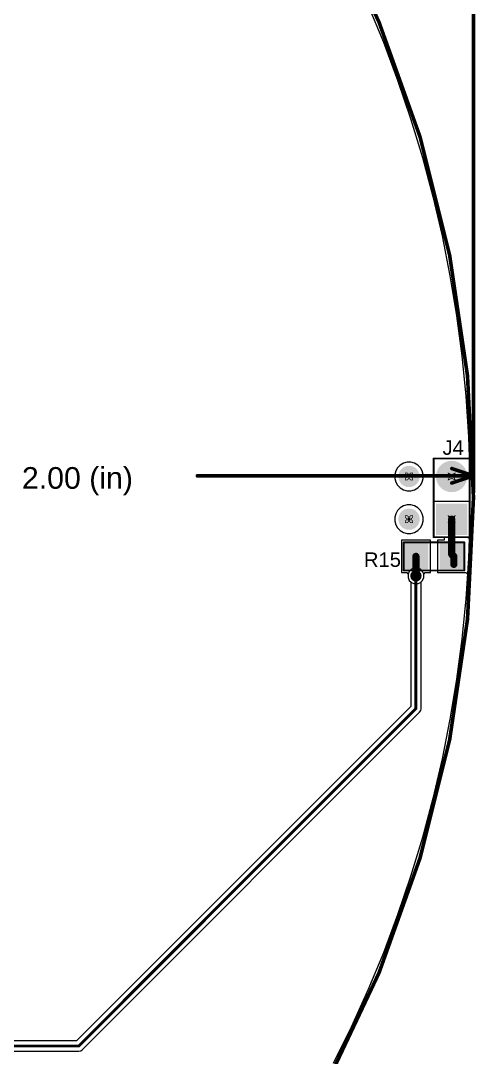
# Model space of a CAD drawing. Header units: inches. Extents: x -89 to 427, y -87 to 99.
# Drawn here: x 55.5 to 87.4, y -39.4 to 33.5 of the extents above; entities that cross this region are included whole.
import ezdxf

# ---------------------------------------------------------------- set-up
doc = ezdxf.new("R2010")
doc.units = ezdxf.units.IN
for name, color, linetype in [('Board_Outline', 56, 'Continuous'), ('Bottom Layer', 5, 'Continuous'), ('Bottom Solder', 6, 'Continuous'), ('Dimension', 6, 'Continuous'), ('Drill Drawing', 1, 'Continuous'), ('Multi-Layer', 9, 'Continuous'), ('Pad Holes', 156, 'Continuous'), ('Top Layer', 1, 'Continuous'), ('Top Overlay', 2, 'Continuous'), ('Top Paste', 8, 'Continuous'), ('Top Solder', 216, 'Continuous'), ('Via Holes', 16, 'Continuous')]:
    doc.layers.add(name, color=color, linetype=linetype)
doc.styles.add('Arial', font='', dxfattribs={"height": 0.2})
doc.styles.get('Arial').set_extended_font_data('Arial')

msp = doc.modelspace()

# ---------------------------------------------------------------- hatches: boundary and pattern name
at = {"layer": 'Bottom Layer'}
h = msp.add_hatch(color=5, dxfattribs=at)
edge = h.paths.add_edge_path()
edge.add_arc((85.776, 1.475), 1, 0, 360)
h = msp.add_hatch(color=5, dxfattribs=at)
edge = h.paths.add_edge_path()
edge.add_arc((85.776, 1.475), 1, 0, 360)
msp.add_hatch(color=5, dxfattribs=at).paths.add_polyline_path([(84.776, -2.525), (84.776, -0.525), (86.776, -0.525), (86.776, -2.525)])
msp.add_hatch(color=5, dxfattribs=at).paths.add_polyline_path([(84.776, -2.525), (84.776, -0.525), (86.776, -0.525), (86.776, -2.525)])
h = msp.add_hatch(color=5, dxfattribs=at)
edge = h.paths.add_edge_path()
edge.add_arc((83.261, -5.512), 0.3, 0, 360)
at = {"layer": 'Bottom Solder'}
h = msp.add_hatch(color=6, dxfattribs=at)
edge = h.paths.add_edge_path()
edge.add_arc((85.776, 1.475), 1.102, 0, 360)
h = msp.add_hatch(color=6, dxfattribs=at)
edge = h.paths.add_edge_path()
edge.add_arc((85.776, 1.475), 1.102, 0, 360)
h = msp.add_hatch(color=6, dxfattribs=at)
edge = h.paths.add_edge_path()
edge.add_arc((82.776, 1.475), 0.102, 0, 360)
for points in [[(84.674, -2.627), (84.674, -0.424), (86.877, -0.424), (86.877, -2.627)], [(84.674, -2.627), (84.674, -0.424), (86.877, -0.424), (86.877, -2.627)], [(82.674, -1.627), (82.674, -1.424), (82.877, -1.424), (82.877, -1.627)]]:
    msp.add_hatch(color=6, dxfattribs=at).paths.add_polyline_path(points)
h = msp.add_hatch(color=6, dxfattribs=at)
edge = h.paths.add_edge_path()
edge.add_arc((83.261, -5.512), 0.402, 0, 360)
at = {"layer": 'Multi-Layer'}
h = msp.add_hatch(color=9, dxfattribs=at)
edge = h.paths.add_edge_path()
edge.add_arc((85.776, 1.475), 1, 0, 360)
h = msp.add_hatch(color=9, dxfattribs=at)
edge = h.paths.add_edge_path()
edge.add_arc((85.776, 1.475), 1, 0, 360)
msp.add_hatch(color=9, dxfattribs=at).paths.add_polyline_path([(84.776, -2.525), (84.776, -0.525), (86.776, -0.525), (86.776, -2.525)])
msp.add_hatch(color=9, dxfattribs=at).paths.add_polyline_path([(84.776, -2.525), (84.776, -0.525), (86.776, -0.525), (86.776, -2.525)])
at = {"layer": 'Pad Holes'}
h = msp.add_hatch(color=7, dxfattribs=at)
edge = h.paths.add_edge_path()
edge.add_arc((82.776, 1.475), 0.75, 0, 360)
h = msp.add_hatch(color=7, dxfattribs=at)
edge = h.paths.add_edge_path()
edge.add_arc((85.776, 1.475), 0.6, 0, 360)
h = msp.add_hatch(color=7, dxfattribs=at)
edge = h.paths.add_edge_path()
edge.add_arc((85.776, 1.475), 0.6, 0, 360)
h = msp.add_hatch(color=7, dxfattribs=at)
edge = h.paths.add_edge_path()
edge.add_arc((82.776, -1.525), 0.75, 0, 360)
h = msp.add_hatch(color=7, dxfattribs=at)
edge = h.paths.add_edge_path()
edge.add_arc((85.776, -1.525), 0.6, 0, 360)
h = msp.add_hatch(color=7, dxfattribs=at)
edge = h.paths.add_edge_path()
edge.add_arc((85.776, -1.525), 0.6, 0, 360)
at = {"layer": 'Top Layer'}
h = msp.add_hatch(color=1, dxfattribs=at)
edge = h.paths.add_edge_path()
edge.add_arc((85.776, 1.475), 1, 0, 360)
h = msp.add_hatch(color=1, dxfattribs=at)
edge = h.paths.add_edge_path()
edge.add_arc((85.776, 1.475), 1, 0, 360)
for points in [[(84.776, -2.525), (84.776, -0.525), (86.776, -0.525), (86.776, -2.525)], [(84.776, -2.525), (84.776, -0.525), (86.776, -0.525), (86.776, -2.525)], [(84.023, -5.029), (82.499, -5.029), (82.499, -3.251), (84.023, -3.251)], [(86.563, -5.029), (85.039, -5.029), (85.039, -3.251), (86.563, -3.251)]]:
    msp.add_hatch(color=1, dxfattribs=at).paths.add_polyline_path(points)
h = msp.add_hatch(color=1, dxfattribs=at)
edge = h.paths.add_edge_path()
edge.add_arc((83.261, -5.512), 0.3, 0, 360)
at = {"layer": 'Top Paste'}
for points in [[(84.023, -5.029), (82.499, -5.029), (82.499, -3.251), (84.023, -3.251)], [(86.563, -5.029), (85.039, -5.029), (85.039, -3.251), (86.563, -3.251)]]:
    msp.add_hatch(color=8, dxfattribs=at).paths.add_polyline_path(points)
at = {"layer": 'Top Solder'}
h = msp.add_hatch(color=216, dxfattribs=at)
edge = h.paths.add_edge_path()
edge.add_arc((85.776, 1.475), 1.102, 0, 360)
h = msp.add_hatch(color=216, dxfattribs=at)
edge = h.paths.add_edge_path()
edge.add_arc((85.776, 1.475), 1.102, 0, 360)
h = msp.add_hatch(color=216, dxfattribs=at)
edge = h.paths.add_edge_path()
edge.add_arc((82.776, 1.475), 0.102, 0, 360)
for points in [[(84.674, -2.627), (84.674, -0.424), (86.877, -0.424), (86.877, -2.627)], [(84.674, -2.627), (84.674, -0.424), (86.877, -0.424), (86.877, -2.627)], [(82.674, -1.627), (82.674, -1.424), (82.877, -1.424), (82.877, -1.627)], [(84.125, -5.131), (82.398, -5.131), (82.398, -3.15), (84.125, -3.15)], [(86.665, -5.131), (84.938, -5.131), (84.938, -3.15), (86.665, -3.15)]]:
    msp.add_hatch(color=216, dxfattribs=at).paths.add_polyline_path(points)
h = msp.add_hatch(color=216, dxfattribs=at)
edge = h.paths.add_edge_path()
edge.add_arc((83.261, -5.512), 0.402, 0, 360)
at = {"layer": 'Via Holes'}
h = msp.add_hatch(color=7, dxfattribs=at)
edge = h.paths.add_edge_path()
edge.add_arc((83.261, -5.512), 0.15, 0, 360)

# ---------------------------------------------------------------- linework, layer by layer
at = {"layer": 'Board_Outline'}
for points in [[(87.312, 0, 0.254, 0.254, 1), (-87.312, 0, 0.254, 0.254, 1)], [(87.249, 0, 0.127, 0.127, 1), (87.376, 0, 0.127, 0.127, 1)]]:
    msp.add_lwpolyline(points, format="xyseb", close=True, dxfattribs=at)
at = {"layer": 'Bottom Layer'}
for p, q in [((79.882, 34.63), (80.972, 31.998)), ((80.972, 31.998), (81.976, 29.331)), ((81.976, 29.331), (82.892, 26.634)), ((82.892, 26.634), (83.719, 23.907)), ((83.719, 23.907), (84.456, 21.155)), ((84.456, 21.155), (85.103, 18.381)), ((85.103, 18.381), (85.659, 15.586)), ((85.659, 15.586), (86.123, 12.775)), ((86.123, 12.775), (86.495, 9.95)), ((86.495, 9.95), (86.774, 7.115)), ((86.774, 7.115), (86.96, 4.272)), ((86.96, 4.272), (87.054, 1.425)), ((82.159, 2.278), (81.972, 2.091)), ((82.388, 2.41), (82.159, 2.278)), ((82.644, 2.479), (82.388, 2.41)), ((82.908, 2.479), (82.644, 2.479)), ((83.163, 2.41), (82.908, 2.479)), ((83.392, 2.278), (83.163, 2.41)), ((83.579, 2.091), (83.392, 2.278)), ((81.84, 1.862), (81.772, 1.607)), ((81.772, 1.607), (81.772, 1.342)), ((81.972, 2.091), (81.84, 1.862)), ((83.711, 1.862), (83.579, 2.091)), ((83.78, 1.607), (83.711, 1.862)), ((83.78, 1.342), (83.78, 1.607)), ((81.772, 1.342), (81.84, 1.087)), ((81.84, 1.087), (81.972, 0.858)), ((81.972, 0.858), (82.159, 0.671)), ((83.392, 0.671), (83.579, 0.858)), ((83.579, 0.858), (83.711, 1.087)), ((83.711, 1.087), (83.78, 1.342)), ((87.054, 1.425), (87.054, -0.154)), ((82.159, 0.671), (82.388, 0.539)), ((82.388, 0.539), (82.644, 0.471)), ((82.644, 0.471), (82.908, 0.471)), ((82.908, 0.471), (83.163, 0.539)), ((83.163, 0.539), (83.392, 0.671)), ((82.159, -0.722), (81.972, -0.909)), ((82.388, -0.59), (82.159, -0.722)), ((82.644, -0.521), (82.388, -0.59)), ((82.908, -0.521), (82.644, -0.521)), ((83.163, -0.59), (82.908, -0.521)), ((83.392, -0.722), (83.163, -0.59)), ((83.579, -0.909), (83.392, -0.722)), ((87.03, -0.271), (84.522, -0.271)), ((84.522, -0.271), (84.522, -2.779)), ((87.054, -0.154), (87.03, -0.271)), ((81.84, -1.138), (81.772, -1.393)), ((81.772, -1.393), (81.772, -1.658)), ((81.972, -0.909), (81.84, -1.138)), ((83.711, -1.138), (83.579, -0.909)), ((83.78, -1.393), (83.711, -1.138)), ((83.78, -1.658), (83.78, -1.393)), ((81.772, -1.658), (81.84, -1.913)), ((81.84, -1.913), (81.972, -2.142)), ((81.972, -2.142), (82.159, -2.329)), ((83.392, -2.329), (83.579, -2.142)), ((83.579, -2.142), (83.711, -1.913)), ((83.711, -1.913), (83.78, -1.658)), ((82.159, -2.329), (82.388, -2.461)), ((82.388, -2.461), (82.644, -2.529)), ((82.644, -2.529), (82.908, -2.529)), ((82.908, -2.529), (83.163, -2.461)), ((83.163, -2.461), (83.392, -2.329)), ((84.522, -2.779), (86.918, -2.779)), ((86.918, -2.779), (87.006, -2.871)), ((87.006, -2.871), (86.96, -4.272)), ((86.96, -4.272), (86.774, -7.115)), ((82.947, -5.042), (82.792, -5.198)), ((83.151, -4.958), (82.947, -5.042)), ((83.371, -4.958), (83.151, -4.958)), ((83.575, -5.042), (83.371, -4.958)), ((83.731, -5.198), (83.575, -5.042)), ((82.792, -5.198), (82.707, -5.402)), ((82.707, -5.402), (82.707, -5.622)), ((82.707, -5.622), (82.792, -5.826)), ((82.792, -5.826), (82.899, -5.933)), ((83.624, -5.933), (83.731, -5.826)), ((83.815, -5.402), (83.731, -5.198)), ((83.731, -5.826), (83.815, -5.622)), ((83.815, -5.622), (83.815, -5.402)), ((82.899, -5.933), (82.899, -14.683)), ((83.624, -14.834), (83.624, -5.933)), ((86.774, -7.115), (86.495, -9.95)), ((86.495, -9.95), (86.123, -12.775)), ((86.123, -12.775), (85.659, -15.586)), ((82.899, -14.683), (59.387, -38.195)), ((59.794, -38.814), (83.518, -15.09)), ((83.518, -15.09), (83.596, -14.972)), ((83.518, -15.09), (83.518, -15.09)), ((83.596, -14.972), (83.624, -14.834)), ((83.624, -14.834), (83.624, -14.834)), ((85.659, -15.586), (85.103, -18.38)), ((85.103, -18.38), (84.456, -21.155)), ((84.456, -21.155), (83.719, -23.907)), ((83.719, -23.907), (82.892, -26.634)), ((82.892, -26.634), (81.976, -29.331)), ((81.976, -29.331), (80.972, -31.998)), ((80.972, -31.998), (79.882, -34.63)), ((79.882, -34.63), (78.706, -37.225)), ((78.706, -37.225), (77.446, -39.78)), ((59.387, -38.195), (-34.597, -38.195)), ((-0.581, -38.92), (59.538, -38.92)), ((59.538, -38.92), (59.676, -38.892)), ((59.538, -38.92), (59.538, -38.92)), ((59.676, -38.892), (59.794, -38.814))]:
    msp.add_line(p, q, dxfattribs=at)
for points in [[(83.261, -14.834, 0.203, 0.203, 0), (83.261, -5.512, 0.203, 0.203, 0)], [(59.538, -38.557, 0.203, 0.203, 0), (83.261, -14.834, 0.203, 0.203, 0)], [(-34.747, -38.557, 0.203, 0.203, 0), (59.538, -38.557, 0.203, 0.203, 0)]]:
    msp.add_lwpolyline(points, format="xyseb", dxfattribs=at)
for points in [[(83.21, -5.512, 0.102, 0.102, 1), (83.312, -5.512, 0.102, 0.102, 1)], [(83.21, -14.834, 0.102, 0.102, 1), (83.312, -14.834, 0.102, 0.102, 1)], [(83.21, -14.834, 0.102, 0.102, 1), (83.312, -14.834, 0.102, 0.102, 1)], [(59.487, -38.557, 0.102, 0.102, 1), (59.588, -38.557, 0.102, 0.102, 1)], [(59.487, -38.557, 0.102, 0.102, 1), (59.588, -38.557, 0.102, 0.102, 1)]]:
    msp.add_lwpolyline(points, format="xyseb", close=True, dxfattribs=at)
at = {"layer": 'Dimension'}
for points in [[(87.312, 0.381, 0.254, 0.254, 0), (87.312, 98.831, 0.254, 0.254, 0)], [(67.88, 1.524, 0.254, 0.254, 0), (87.312, 1.524, 0.254, 0.254, 0)], [(85.788, 2.032, 0.254, 0.254, 0), (87.312, 1.524, 0.254, 0.254, 0)], [(85.788, 1.016, 0.254, 0.254, 0), (87.312, 1.524, 0.254, 0.254, 0)], [(87.312, 0.381, 0.254, 0.254, 0), (87.312, 1.778, 0.254, 0.254, 0)]]:
    msp.add_lwpolyline(points, format="xyseb", dxfattribs=at)
for points in [[(67.816, 1.524, 0.127, 0.127, 1), (67.943, 1.524, 0.127, 0.127, 1)], [(85.725, 2.032, 0.127, 0.127, 1), (85.852, 2.032, 0.127, 0.127, 1)], [(87.249, 1.778, 0.127, 0.127, 1), (87.376, 1.778, 0.127, 0.127, 1)], [(87.249, 1.524, 0.127, 0.127, 1), (87.376, 1.524, 0.127, 0.127, 1)], [(87.249, 1.524, 0.127, 0.127, 1), (87.376, 1.524, 0.127, 0.127, 1)], [(87.249, 1.524, 0.127, 0.127, 1), (87.376, 1.524, 0.127, 0.127, 1)], [(85.725, 1.016, 0.127, 0.127, 1), (85.852, 1.016, 0.127, 0.127, 1)], [(87.249, 0.381, 0.127, 0.127, 1), (87.376, 0.381, 0.127, 0.127, 1)], [(87.249, 0.381, 0.127, 0.127, 1), (87.376, 0.381, 0.127, 0.127, 1)]]:
    msp.add_lwpolyline(points, format="xyseb", close=True, dxfattribs=at)
at = {"layer": 'Drill Drawing'}
for points in [[(82.522, 1.602, 0.0508, 0.0508, 0), (82.522, 1.729, 0.0508, 0.0508, 0)], [(82.522, 1.729, 0.0508, 0.0508, 0), (82.649, 1.729, 0.0508, 0.0508, 0)], [(82.522, 1.602, 0.0508, 0.0508, 0), (82.649, 1.475, 0.0508, 0.0508, 0)], [(82.522, 1.348, 0.0508, 0.0508, 0), (82.649, 1.475, 0.0508, 0.0508, 0)], [(82.649, 1.729, 0.0508, 0.0508, 0), (82.776, 1.602, 0.0508, 0.0508, 0)], [(82.776, 1.602, 0.0508, 0.0508, 0), (82.903, 1.729, 0.0508, 0.0508, 0)], [(82.903, 1.729, 0.0508, 0.0508, 0), (83.03, 1.729, 0.0508, 0.0508, 0)], [(82.903, 1.475, 0.0508, 0.0508, 0), (83.03, 1.602, 0.0508, 0.0508, 0)], [(82.903, 1.475, 0.0508, 0.0508, 0), (83.03, 1.348, 0.0508, 0.0508, 0)], [(83.03, 1.602, 0.0508, 0.0508, 0), (83.03, 1.729, 0.0508, 0.0508, 0)], [(85.522, 1.729, 0.0508, 0.0508, 0), (85.776, 1.602, 0.0508, 0.0508, 0)], [(85.522, 1.729, 0.0508, 0.0508, 0), (85.649, 1.475, 0.0508, 0.0508, 0)], [(85.522, 1.221, 0.0508, 0.0508, 0), (85.649, 1.475, 0.0508, 0.0508, 0)], [(85.776, 1.602, 0.0508, 0.0508, 0), (86.03, 1.729, 0.0508, 0.0508, 0)], [(85.903, 1.475, 0.0508, 0.0508, 0), (86.03, 1.729, 0.0508, 0.0508, 0)], [(85.903, 1.475, 0.0508, 0.0508, 0), (86.03, 1.221, 0.0508, 0.0508, 0)], [(82.522, 1.221, 0.0508, 0.0508, 0), (82.522, 1.348, 0.0508, 0.0508, 0)], [(82.522, 1.221, 0.0508, 0.0508, 0), (82.649, 1.221, 0.0508, 0.0508, 0)], [(82.649, 1.221, 0.0508, 0.0508, 0), (82.776, 1.348, 0.0508, 0.0508, 0)], [(82.776, 1.348, 0.0508, 0.0508, 0), (82.903, 1.221, 0.0508, 0.0508, 0)], [(82.903, 1.221, 0.0508, 0.0508, 0), (83.03, 1.221, 0.0508, 0.0508, 0)], [(83.03, 1.221, 0.0508, 0.0508, 0), (83.03, 1.348, 0.0508, 0.0508, 0)], [(85.522, 1.221, 0.0508, 0.0508, 0), (85.776, 1.348, 0.0508, 0.0508, 0)], [(85.776, 1.348, 0.0508, 0.0508, 0), (86.03, 1.221, 0.0508, 0.0508, 0)], [(82.522, -1.398, 0.0508, 0.0508, 0), (82.522, -1.271, 0.0508, 0.0508, 0)], [(82.522, -1.271, 0.0508, 0.0508, 0), (82.649, -1.271, 0.0508, 0.0508, 0)], [(82.522, -1.398, 0.0508, 0.0508, 0), (82.649, -1.525, 0.0508, 0.0508, 0)], [(82.649, -1.271, 0.0508, 0.0508, 0), (82.776, -1.398, 0.0508, 0.0508, 0)], [(82.776, -1.398, 0.0508, 0.0508, 0), (82.903, -1.271, 0.0508, 0.0508, 0)], [(82.903, -1.271, 0.0508, 0.0508, 0), (83.03, -1.271, 0.0508, 0.0508, 0)], [(82.903, -1.525, 0.0508, 0.0508, 0), (83.03, -1.398, 0.0508, 0.0508, 0)], [(83.03, -1.398, 0.0508, 0.0508, 0), (83.03, -1.271, 0.0508, 0.0508, 0)], [(85.522, -1.271, 0.0508, 0.0508, 0), (85.776, -1.398, 0.0508, 0.0508, 0)], [(85.522, -1.271, 0.0508, 0.0508, 0), (85.649, -1.525, 0.0508, 0.0508, 0)], [(85.776, -1.398, 0.0508, 0.0508, 0), (86.03, -1.271, 0.0508, 0.0508, 0)], [(85.903, -1.525, 0.0508, 0.0508, 0), (86.03, -1.271, 0.0508, 0.0508, 0)], [(82.522, -1.652, 0.0508, 0.0508, 0), (82.649, -1.525, 0.0508, 0.0508, 0)], [(82.522, -1.779, 0.0508, 0.0508, 0), (82.522, -1.652, 0.0508, 0.0508, 0)], [(82.522, -1.779, 0.0508, 0.0508, 0), (82.649, -1.779, 0.0508, 0.0508, 0)], [(82.649, -1.779, 0.0508, 0.0508, 0), (82.776, -1.652, 0.0508, 0.0508, 0)], [(82.776, -1.652, 0.0508, 0.0508, 0), (82.903, -1.779, 0.0508, 0.0508, 0)], [(82.903, -1.525, 0.0508, 0.0508, 0), (83.03, -1.652, 0.0508, 0.0508, 0)], [(82.903, -1.779, 0.0508, 0.0508, 0), (83.03, -1.779, 0.0508, 0.0508, 0)], [(83.03, -1.779, 0.0508, 0.0508, 0), (83.03, -1.652, 0.0508, 0.0508, 0)], [(85.522, -1.779, 0.0508, 0.0508, 0), (85.649, -1.525, 0.0508, 0.0508, 0)], [(85.522, -1.779, 0.0508, 0.0508, 0), (85.776, -1.652, 0.0508, 0.0508, 0)], [(85.776, -1.652, 0.0508, 0.0508, 0), (86.03, -1.779, 0.0508, 0.0508, 0)], [(85.903, -1.525, 0.0508, 0.0508, 0), (86.03, -1.779, 0.0508, 0.0508, 0)], [(83.007, -5.258, 0.0508, 0.0508, 0), (83.515, -5.258, 0.0508, 0.0508, 0)], [(83.007, -5.258, 0.0508, 0.0508, 0), (83.261, -5.766, 0.0508, 0.0508, 0)], [(83.261, -5.766, 0.0508, 0.0508, 0), (83.515, -5.258, 0.0508, 0.0508, 0)]]:
    msp.add_lwpolyline(points, format="xyseb", dxfattribs=at)
for points in [[(82.509, 1.729, 0.0254, 0.0254, 1), (82.535, 1.729, 0.0254, 0.0254, 1)], [(82.509, 1.729, 0.0254, 0.0254, 1), (82.535, 1.729, 0.0254, 0.0254, 1)], [(82.509, 1.602, 0.0254, 0.0254, 1), (82.535, 1.602, 0.0254, 0.0254, 1)], [(82.509, 1.602, 0.0254, 0.0254, 1), (82.535, 1.602, 0.0254, 0.0254, 1)], [(82.636, 1.729, 0.0254, 0.0254, 1), (82.662, 1.729, 0.0254, 0.0254, 1)], [(82.636, 1.729, 0.0254, 0.0254, 1), (82.662, 1.729, 0.0254, 0.0254, 1)], [(82.636, 1.475, 0.0254, 0.0254, 1), (82.662, 1.475, 0.0254, 0.0254, 1)], [(82.636, 1.475, 0.0254, 0.0254, 1), (82.662, 1.475, 0.0254, 0.0254, 1)], [(82.763, 1.602, 0.0254, 0.0254, 1), (82.789, 1.602, 0.0254, 0.0254, 1)], [(82.763, 1.602, 0.0254, 0.0254, 1), (82.789, 1.602, 0.0254, 0.0254, 1)], [(82.89, 1.729, 0.0254, 0.0254, 1), (82.916, 1.729, 0.0254, 0.0254, 1)], [(82.89, 1.729, 0.0254, 0.0254, 1), (82.916, 1.729, 0.0254, 0.0254, 1)], [(82.89, 1.475, 0.0254, 0.0254, 1), (82.916, 1.475, 0.0254, 0.0254, 1)], [(82.89, 1.475, 0.0254, 0.0254, 1), (82.916, 1.475, 0.0254, 0.0254, 1)], [(83.017, 1.729, 0.0254, 0.0254, 1), (83.043, 1.729, 0.0254, 0.0254, 1)], [(83.017, 1.729, 0.0254, 0.0254, 1), (83.043, 1.729, 0.0254, 0.0254, 1)], [(83.017, 1.602, 0.0254, 0.0254, 1), (83.043, 1.602, 0.0254, 0.0254, 1)], [(83.017, 1.602, 0.0254, 0.0254, 1), (83.043, 1.602, 0.0254, 0.0254, 1)], [(85.509, 1.729, 0.0254, 0.0254, 1), (85.534, 1.729, 0.0254, 0.0254, 1)], [(85.509, 1.729, 0.0254, 0.0254, 1), (85.534, 1.729, 0.0254, 0.0254, 1)], [(85.636, 1.475, 0.0254, 0.0254, 1), (85.661, 1.475, 0.0254, 0.0254, 1)], [(85.636, 1.475, 0.0254, 0.0254, 1), (85.661, 1.475, 0.0254, 0.0254, 1)], [(85.763, 1.602, 0.0254, 0.0254, 1), (85.788, 1.602, 0.0254, 0.0254, 1)], [(85.763, 1.602, 0.0254, 0.0254, 1), (85.788, 1.602, 0.0254, 0.0254, 1)], [(85.89, 1.475, 0.0254, 0.0254, 1), (85.915, 1.475, 0.0254, 0.0254, 1)], [(85.89, 1.475, 0.0254, 0.0254, 1), (85.915, 1.475, 0.0254, 0.0254, 1)], [(86.017, 1.729, 0.0254, 0.0254, 1), (86.043, 1.729, 0.0254, 0.0254, 1)], [(86.017, 1.729, 0.0254, 0.0254, 1), (86.043, 1.729, 0.0254, 0.0254, 1)], [(82.509, 1.348, 0.0254, 0.0254, 1), (82.535, 1.348, 0.0254, 0.0254, 1)], [(82.509, 1.348, 0.0254, 0.0254, 1), (82.535, 1.348, 0.0254, 0.0254, 1)], [(82.509, 1.221, 0.0254, 0.0254, 1), (82.535, 1.221, 0.0254, 0.0254, 1)], [(82.509, 1.221, 0.0254, 0.0254, 1), (82.535, 1.221, 0.0254, 0.0254, 1)], [(82.636, 1.221, 0.0254, 0.0254, 1), (82.662, 1.221, 0.0254, 0.0254, 1)], [(82.636, 1.221, 0.0254, 0.0254, 1), (82.662, 1.221, 0.0254, 0.0254, 1)], [(82.763, 1.348, 0.0254, 0.0254, 1), (82.789, 1.348, 0.0254, 0.0254, 1)], [(82.763, 1.348, 0.0254, 0.0254, 1), (82.789, 1.348, 0.0254, 0.0254, 1)], [(82.89, 1.221, 0.0254, 0.0254, 1), (82.916, 1.221, 0.0254, 0.0254, 1)], [(82.89, 1.221, 0.0254, 0.0254, 1), (82.916, 1.221, 0.0254, 0.0254, 1)], [(83.017, 1.348, 0.0254, 0.0254, 1), (83.043, 1.348, 0.0254, 0.0254, 1)], [(83.017, 1.348, 0.0254, 0.0254, 1), (83.043, 1.348, 0.0254, 0.0254, 1)], [(83.017, 1.221, 0.0254, 0.0254, 1), (83.043, 1.221, 0.0254, 0.0254, 1)], [(83.017, 1.221, 0.0254, 0.0254, 1), (83.043, 1.221, 0.0254, 0.0254, 1)], [(85.509, 1.221, 0.0254, 0.0254, 1), (85.534, 1.221, 0.0254, 0.0254, 1)], [(85.509, 1.221, 0.0254, 0.0254, 1), (85.534, 1.221, 0.0254, 0.0254, 1)], [(85.763, 1.348, 0.0254, 0.0254, 1), (85.788, 1.348, 0.0254, 0.0254, 1)], [(85.763, 1.348, 0.0254, 0.0254, 1), (85.788, 1.348, 0.0254, 0.0254, 1)], [(86.017, 1.221, 0.0254, 0.0254, 1), (86.043, 1.221, 0.0254, 0.0254, 1)], [(86.017, 1.221, 0.0254, 0.0254, 1), (86.043, 1.221, 0.0254, 0.0254, 1)], [(82.509, -1.271, 0.0254, 0.0254, 1), (82.535, -1.271, 0.0254, 0.0254, 1)], [(82.509, -1.271, 0.0254, 0.0254, 1), (82.535, -1.271, 0.0254, 0.0254, 1)], [(82.509, -1.398, 0.0254, 0.0254, 1), (82.535, -1.398, 0.0254, 0.0254, 1)], [(82.509, -1.398, 0.0254, 0.0254, 1), (82.535, -1.398, 0.0254, 0.0254, 1)], [(82.636, -1.271, 0.0254, 0.0254, 1), (82.662, -1.271, 0.0254, 0.0254, 1)], [(82.636, -1.271, 0.0254, 0.0254, 1), (82.662, -1.271, 0.0254, 0.0254, 1)], [(82.763, -1.398, 0.0254, 0.0254, 1), (82.789, -1.398, 0.0254, 0.0254, 1)], [(82.763, -1.398, 0.0254, 0.0254, 1), (82.789, -1.398, 0.0254, 0.0254, 1)], [(82.89, -1.271, 0.0254, 0.0254, 1), (82.916, -1.271, 0.0254, 0.0254, 1)], [(82.89, -1.271, 0.0254, 0.0254, 1), (82.916, -1.271, 0.0254, 0.0254, 1)], [(83.017, -1.271, 0.0254, 0.0254, 1), (83.043, -1.271, 0.0254, 0.0254, 1)], [(83.017, -1.271, 0.0254, 0.0254, 1), (83.043, -1.271, 0.0254, 0.0254, 1)], [(83.017, -1.398, 0.0254, 0.0254, 1), (83.043, -1.398, 0.0254, 0.0254, 1)], [(83.017, -1.398, 0.0254, 0.0254, 1), (83.043, -1.398, 0.0254, 0.0254, 1)], [(85.509, -1.271, 0.0254, 0.0254, 1), (85.534, -1.271, 0.0254, 0.0254, 1)], [(85.509, -1.271, 0.0254, 0.0254, 1), (85.534, -1.271, 0.0254, 0.0254, 1)], [(85.763, -1.398, 0.0254, 0.0254, 1), (85.788, -1.398, 0.0254, 0.0254, 1)], [(85.763, -1.398, 0.0254, 0.0254, 1), (85.788, -1.398, 0.0254, 0.0254, 1)], [(86.017, -1.271, 0.0254, 0.0254, 1), (86.043, -1.271, 0.0254, 0.0254, 1)], [(86.017, -1.271, 0.0254, 0.0254, 1), (86.043, -1.271, 0.0254, 0.0254, 1)], [(82.509, -1.652, 0.0254, 0.0254, 1), (82.535, -1.652, 0.0254, 0.0254, 1)], [(82.509, -1.652, 0.0254, 0.0254, 1), (82.535, -1.652, 0.0254, 0.0254, 1)], [(82.509, -1.779, 0.0254, 0.0254, 1), (82.535, -1.779, 0.0254, 0.0254, 1)], [(82.509, -1.779, 0.0254, 0.0254, 1), (82.535, -1.779, 0.0254, 0.0254, 1)], [(82.636, -1.525, 0.0254, 0.0254, 1), (82.662, -1.525, 0.0254, 0.0254, 1)], [(82.636, -1.525, 0.0254, 0.0254, 1), (82.662, -1.525, 0.0254, 0.0254, 1)], [(82.636, -1.779, 0.0254, 0.0254, 1), (82.662, -1.779, 0.0254, 0.0254, 1)], [(82.636, -1.779, 0.0254, 0.0254, 1), (82.662, -1.779, 0.0254, 0.0254, 1)], [(82.763, -1.652, 0.0254, 0.0254, 1), (82.789, -1.652, 0.0254, 0.0254, 1)], [(82.763, -1.652, 0.0254, 0.0254, 1), (82.789, -1.652, 0.0254, 0.0254, 1)], [(82.89, -1.525, 0.0254, 0.0254, 1), (82.916, -1.525, 0.0254, 0.0254, 1)], [(82.89, -1.525, 0.0254, 0.0254, 1), (82.916, -1.525, 0.0254, 0.0254, 1)], [(82.89, -1.779, 0.0254, 0.0254, 1), (82.916, -1.779, 0.0254, 0.0254, 1)], [(82.89, -1.779, 0.0254, 0.0254, 1), (82.916, -1.779, 0.0254, 0.0254, 1)], [(83.017, -1.652, 0.0254, 0.0254, 1), (83.043, -1.652, 0.0254, 0.0254, 1)], [(83.017, -1.652, 0.0254, 0.0254, 1), (83.043, -1.652, 0.0254, 0.0254, 1)], [(83.017, -1.779, 0.0254, 0.0254, 1), (83.043, -1.779, 0.0254, 0.0254, 1)], [(83.017, -1.779, 0.0254, 0.0254, 1), (83.043, -1.779, 0.0254, 0.0254, 1)], [(85.509, -1.779, 0.0254, 0.0254, 1), (85.534, -1.779, 0.0254, 0.0254, 1)], [(85.509, -1.779, 0.0254, 0.0254, 1), (85.534, -1.779, 0.0254, 0.0254, 1)], [(85.636, -1.525, 0.0254, 0.0254, 1), (85.661, -1.525, 0.0254, 0.0254, 1)], [(85.636, -1.525, 0.0254, 0.0254, 1), (85.661, -1.525, 0.0254, 0.0254, 1)], [(85.763, -1.652, 0.0254, 0.0254, 1), (85.788, -1.652, 0.0254, 0.0254, 1)], [(85.763, -1.652, 0.0254, 0.0254, 1), (85.788, -1.652, 0.0254, 0.0254, 1)], [(85.89, -1.525, 0.0254, 0.0254, 1), (85.915, -1.525, 0.0254, 0.0254, 1)], [(85.89, -1.525, 0.0254, 0.0254, 1), (85.915, -1.525, 0.0254, 0.0254, 1)], [(86.017, -1.779, 0.0254, 0.0254, 1), (86.043, -1.779, 0.0254, 0.0254, 1)], [(86.017, -1.779, 0.0254, 0.0254, 1), (86.043, -1.779, 0.0254, 0.0254, 1)], [(82.995, -5.258, 0.0254, 0.0254, 1), (83.02, -5.258, 0.0254, 0.0254, 1)], [(82.995, -5.258, 0.0254, 0.0254, 1), (83.02, -5.258, 0.0254, 0.0254, 1)], [(83.248, -5.766, 0.0254, 0.0254, 1), (83.274, -5.766, 0.0254, 0.0254, 1)], [(83.248, -5.766, 0.0254, 0.0254, 1), (83.274, -5.766, 0.0254, 0.0254, 1)], [(83.502, -5.258, 0.0254, 0.0254, 1), (83.528, -5.258, 0.0254, 0.0254, 1)], [(83.502, -5.258, 0.0254, 0.0254, 1), (83.528, -5.258, 0.0254, 0.0254, 1)]]:
    msp.add_lwpolyline(points, format="xyseb", close=True, dxfattribs=at)
at = {"layer": 'Top Layer'}
for p, q in [((79.882, 34.63), (80.972, 31.998)), ((80.972, 31.998), (81.976, 29.331)), ((81.976, 29.331), (82.892, 26.634)), ((82.892, 26.634), (83.719, 23.907)), ((83.719, 23.907), (84.456, 21.155)), ((84.456, 21.155), (85.103, 18.381)), ((85.103, 18.381), (85.659, 15.586)), ((85.659, 15.586), (86.123, 12.775)), ((86.123, 12.775), (86.495, 9.95)), ((86.495, 9.95), (86.774, 7.115)), ((86.774, 7.115), (86.96, 4.272)), ((86.96, 4.272), (87.054, 1.425)), ((82.159, 2.278), (81.972, 2.091)), ((82.388, 2.41), (82.159, 2.278)), ((82.644, 2.479), (82.388, 2.41)), ((82.908, 2.479), (82.644, 2.479)), ((83.163, 2.41), (82.908, 2.479)), ((83.392, 2.278), (83.163, 2.41)), ((83.579, 2.091), (83.392, 2.278)), ((81.84, 1.862), (81.772, 1.607)), ((81.772, 1.607), (81.772, 1.342)), ((81.972, 2.091), (81.84, 1.862)), ((83.711, 1.862), (83.579, 2.091)), ((83.78, 1.607), (83.711, 1.862)), ((83.78, 1.342), (83.78, 1.607)), ((81.772, 1.342), (81.84, 1.087)), ((81.84, 1.087), (81.972, 0.858)), ((81.972, 0.858), (82.159, 0.671)), ((83.392, 0.671), (83.579, 0.858)), ((83.579, 0.858), (83.711, 1.087)), ((83.711, 1.087), (83.78, 1.342)), ((87.054, 1.425), (87.054, -0.154)), ((82.159, 0.671), (82.388, 0.539)), ((82.388, 0.539), (82.644, 0.471)), ((82.644, 0.471), (82.908, 0.471)), ((82.908, 0.471), (83.163, 0.539)), ((83.163, 0.539), (83.392, 0.671)), ((82.159, -0.722), (81.972, -0.909)), ((82.388, -0.59), (82.159, -0.722)), ((82.644, -0.521), (82.388, -0.59)), ((82.908, -0.521), (82.644, -0.521)), ((83.163, -0.59), (82.908, -0.521)), ((83.392, -0.722), (83.163, -0.59)), ((83.579, -0.909), (83.392, -0.722)), ((87.03, -0.271), (84.522, -0.271)), ((84.522, -0.271), (84.522, -2.779)), ((87.054, -0.154), (87.03, -0.271)), ((81.84, -1.138), (81.772, -1.393)), ((81.772, -1.393), (81.772, -1.658)), ((81.972, -0.909), (81.84, -1.138)), ((83.711, -1.138), (83.579, -0.909)), ((83.78, -1.393), (83.711, -1.138)), ((83.78, -1.658), (83.78, -1.393)), ((81.772, -1.658), (81.84, -1.913)), ((81.84, -1.913), (81.972, -2.142)), ((81.972, -2.142), (82.159, -2.329)), ((83.392, -2.329), (83.579, -2.142)), ((83.579, -2.142), (83.711, -1.913)), ((83.711, -1.913), (83.78, -1.658)), ((82.159, -2.329), (82.388, -2.461)), ((82.388, -2.461), (82.644, -2.529)), ((82.644, -2.529), (82.908, -2.529)), ((82.908, -2.529), (83.163, -2.461)), ((83.163, -2.461), (83.392, -2.329)), ((84.522, -2.779), (85.258, -2.779)), ((85.258, -2.779), (85.258, -2.997)), ((84.277, -2.997), (82.245, -2.997)), ((82.245, -2.997), (82.245, -5.283)), ((84.277, -5.283), (84.277, -2.997)), ((85.258, -2.997), (84.785, -2.997)), ((84.785, -2.997), (84.785, -5.283)), ((82.245, -5.283), (82.619, -5.283)), ((82.619, -5.283), (82.707, -5.402)), ((82.707, -5.402), (82.707, -5.622)), ((82.707, -5.622), (82.792, -5.826)), ((82.792, -5.826), (82.947, -5.981)), ((83.575, -5.981), (83.731, -5.826)), ((83.731, -5.826), (83.815, -5.622)), ((83.815, -5.402), (83.904, -5.283)), ((83.815, -5.622), (83.815, -5.402)), ((83.904, -5.283), (84.277, -5.283)), ((84.785, -5.283), (86.767, -5.283)), ((86.767, -5.283), (86.888, -5.381)), ((86.888, -5.381), (86.774, -7.115)), ((82.947, -5.981), (83.151, -6.066)), ((83.151, -6.066), (83.371, -6.066)), ((83.371, -6.066), (83.575, -5.981)), ((86.774, -7.115), (86.495, -9.95)), ((86.495, -9.95), (86.123, -12.775)), ((86.123, -12.775), (85.659, -15.586)), ((85.659, -15.586), (85.103, -18.38)), ((85.103, -18.38), (84.456, -21.155)), ((84.456, -21.155), (83.719, -23.907)), ((83.719, -23.907), (82.892, -26.634)), ((82.892, -26.634), (81.976, -29.331)), ((81.976, -29.331), (80.972, -31.998)), ((80.972, -31.998), (79.882, -34.63)), ((79.882, -34.63), (78.706, -37.225)), ((78.706, -37.225), (77.446, -39.78))]:
    msp.add_line(p, q, dxfattribs=at)
for points in [[(85.776, -3.988, 0.508, 0.508, 0), (85.776, -1.525, 0.508, 0.508, 0)], [(83.261, -5.512, 0.508, 0.508, 0), (83.261, -4.14, 0.508, 0.508, 0)], [(85.776, -3.988, 0.508, 0.508, 0), (85.928, -4.14, 0.508, 0.508, 0)], [(85.928, -4.699, 0.508, 0.508, 0), (85.928, -4.14, 0.508, 0.508, 0)]]:
    msp.add_lwpolyline(points, format="xyseb", dxfattribs=at)
for points in [[(85.649, -1.525, 0.254, 0.254, 1), (85.903, -1.525, 0.254, 0.254, 1)], [(83.134, -4.14, 0.254, 0.254, 1), (83.388, -4.14, 0.254, 0.254, 1)], [(85.649, -3.988, 0.254, 0.254, 1), (85.903, -3.988, 0.254, 0.254, 1)], [(85.649, -3.988, 0.254, 0.254, 1), (85.903, -3.988, 0.254, 0.254, 1)], [(85.801, -4.14, 0.254, 0.254, 1), (86.055, -4.14, 0.254, 0.254, 1)], [(85.801, -4.14, 0.254, 0.254, 1), (86.055, -4.14, 0.254, 0.254, 1)], [(85.801, -4.699, 0.254, 0.254, 1), (86.055, -4.699, 0.254, 0.254, 1)], [(83.134, -5.512, 0.254, 0.254, 1), (83.388, -5.512, 0.254, 0.254, 1)]]:
    msp.add_lwpolyline(points, format="xyseb", close=True, dxfattribs=at)
at = {"layer": 'Top Overlay'}
for points in [[(84.506, 2.742, 0.127, 0.127, 0), (87.046, 2.742, 0.127, 0.127, 0)], [(84.506, -2.795, 0.127, 0.127, 0), (84.506, 2.742, 0.127, 0.127, 0)], [(87.046, -2.795, 0.127, 0.127, 0), (87.046, 2.742, 0.127, 0.127, 0)], [(84.506, -2.795, 0.127, 0.127, 0), (87.046, -2.795, 0.127, 0.127, 0)], [(82.398, -3.15, 0.127, 0.127, 0), (86.665, -3.15, 0.127, 0.127, 0)], [(82.398, -5.131, 0.127, 0.127, 0), (82.398, -3.15, 0.127, 0.127, 0)], [(86.665, -5.131, 0.127, 0.127, 0), (86.665, -3.15, 0.127, 0.127, 0)], [(82.398, -5.131, 0.127, 0.127, 0), (86.665, -5.131, 0.127, 0.127, 0)]]:
    msp.add_lwpolyline(points, format="xyseb", dxfattribs=at)
for points in [[(84.474, 2.742, 0.0635, 0.0635, 1), (84.538, 2.742, 0.0635, 0.0635, 1)], [(84.474, 2.742, 0.0635, 0.0635, 1), (84.538, 2.742, 0.0635, 0.0635, 1)], [(87.014, 2.742, 0.0635, 0.0635, 1), (87.078, 2.742, 0.0635, 0.0635, 1)], [(87.014, 2.742, 0.0635, 0.0635, 1), (87.078, 2.742, 0.0635, 0.0635, 1)], [(84.474, -2.795, 0.0635, 0.0635, 1), (84.538, -2.795, 0.0635, 0.0635, 1)], [(84.474, -2.795, 0.0635, 0.0635, 1), (84.538, -2.795, 0.0635, 0.0635, 1)], [(87.014, -2.795, 0.0635, 0.0635, 1), (87.078, -2.795, 0.0635, 0.0635, 1)], [(87.014, -2.795, 0.0635, 0.0635, 1), (87.078, -2.795, 0.0635, 0.0635, 1)], [(82.366, -3.15, 0.0635, 0.0635, 1), (82.429, -3.15, 0.0635, 0.0635, 1)], [(82.366, -3.15, 0.0635, 0.0635, 1), (82.429, -3.15, 0.0635, 0.0635, 1)], [(86.633, -3.15, 0.0635, 0.0635, 1), (86.697, -3.15, 0.0635, 0.0635, 1)], [(86.633, -3.15, 0.0635, 0.0635, 1), (86.697, -3.15, 0.0635, 0.0635, 1)], [(82.366, -5.131, 0.0635, 0.0635, 1), (82.429, -5.131, 0.0635, 0.0635, 1)], [(82.366, -5.131, 0.0635, 0.0635, 1), (82.429, -5.131, 0.0635, 0.0635, 1)], [(86.633, -5.131, 0.0635, 0.0635, 1), (86.697, -5.131, 0.0635, 0.0635, 1)], [(86.633, -5.131, 0.0635, 0.0635, 1), (86.697, -5.131, 0.0635, 0.0635, 1)]]:
    msp.add_lwpolyline(points, format="xyseb", close=True, dxfattribs=at)

# ---------------------------------------------------------------- texts
at = {"layer": 'Dimension', "style": 'Arial'}
msp.add_text('2.00 (in)', height=1.524, dxfattribs=at).set_placement((55.539, 0.61))
at = {"layer": 'Top Overlay', "style": 'Arial'}
for s, p in [('J4', (85.133, 2.997)), ('R15', (79.604, -4.877))]:
    msp.add_text(s, height=1.016, dxfattribs=at).set_placement(p)

doc.saveas('drawing.dxf')
